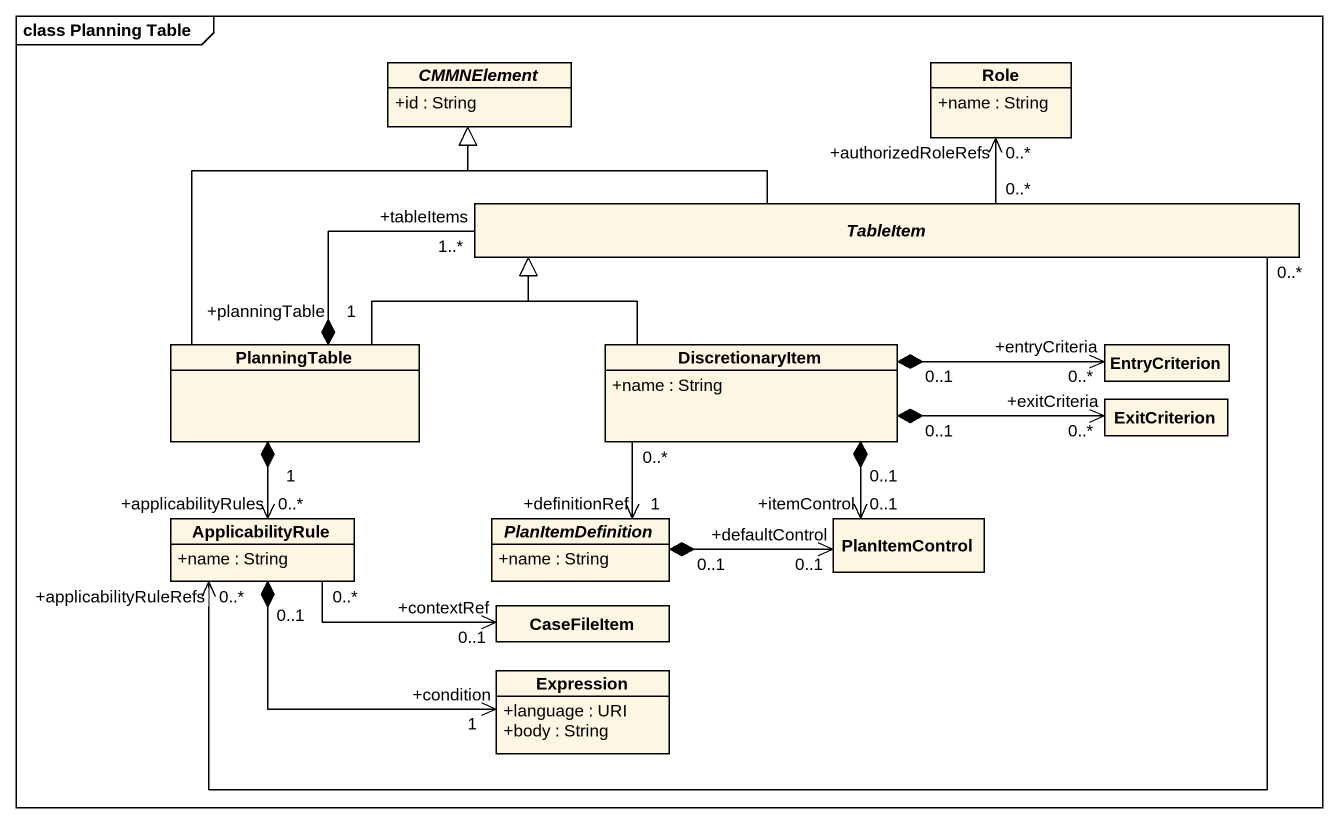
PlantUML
@startuml
mainframe class Planning Table
hide circle
hide empty members
skinparam classAttributeIconSize 0
abstract class CMMNElement {
  +id : String
}
class Role {
  +name : String
}
abstract class TableItem
class PlanningTable
class DiscretionaryItem {
  +name : String
}
class EntryCriterion
class ExitCriterion
class ApplicabilityRule {
  +name : String
}
abstract class PlanItemDefinition {
  +name : String
}
class PlanItemControl
class CaseFileItem
class Expression {
  +language : URI
  +body : String
}
TableItem -left-|> CMMNElement
TableItem "0..*" -up-> "+authorizedRoleRefs\n0..*" Role
TableItem "0..*" -left-> "+applicabilityRuleRefs\n0..*" ApplicabilityRule
PlanningTable -up-|> CMMNElement
PlanningTable -right-|> TableItem
PlanningTable "+planningTable\n1" *-right- "+tableItems\n1..*" TableItem
PlanningTable "1" *--> "+applicabilityRules\n0..*" ApplicabilityRule
DiscretionaryItem -up-|> TableItem
DiscretionaryItem "0..1" *-right-> "+entryCriteria\n0..*" EntryCriterion
DiscretionaryItem "0..1" *-right-> "+exitCriteria\n0..*" ExitCriterion
DiscretionaryItem "0..*" --> "+definitionRef\n1" PlanItemDefinition
DiscretionaryItem "0..1" *--> "+itemControl\n0..1" PlanItemControl
ApplicabilityRule "0..*" -right-> "+contextRef\n0..1" CaseFileItem
ApplicabilityRule "0..1" *-right-> "+condition\n1" Expression
PlanItemDefinition "0..1" *-right-> "+defaultControl\n0..1" PlanItemControl
@enduml
